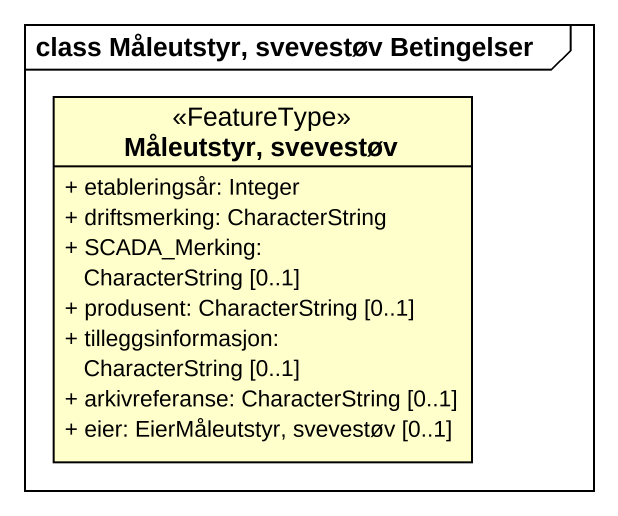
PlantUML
@startuml
mainframe class Måleutstyr, svevestøv Betingelser
hide circle
hide empty members
skinparam classAttributeIconSize 0
class "Måleutstyr, svevestøv" as Måleutstyr_svevestøv <<FeatureType>> {
  + etableringsår: Integer
  + driftsmerking: CharacterString
  + SCADA_Merking: CharacterString [0..1]
  + produsent: CharacterString [0..1]
  + tilleggsinformasjon: CharacterString [0..1]
  + arkivreferanse: CharacterString [0..1]
  + eier: EierMåleutstyr, svevestøv [0..1]
}
@enduml
